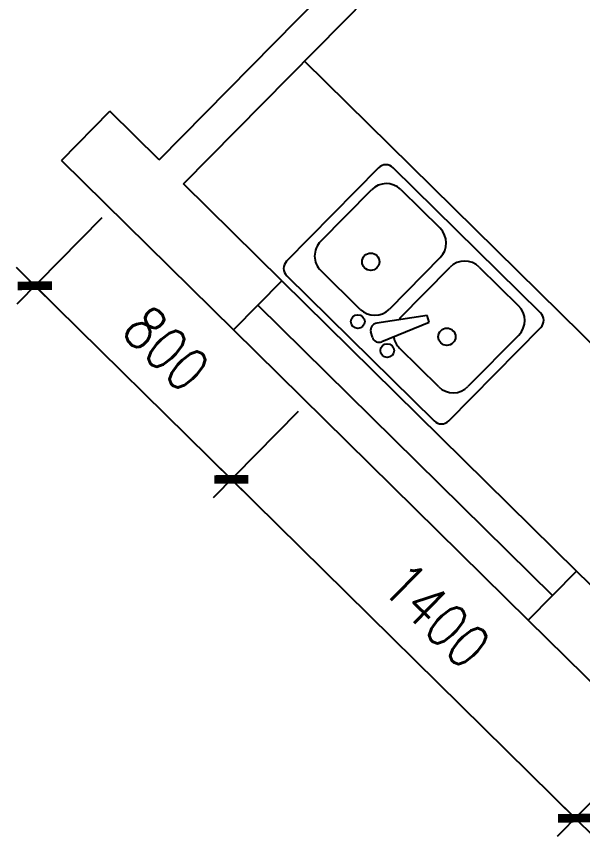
# Model space of a CAD drawing. Extents: x -357449 to -117302, y 127569 to 244935.
# Drawn here: x -267577 to -264293, y 177317 to 182075 of the extents above; entities that cross this region are included whole.
import ezdxf

# ---------------------------------------------------------------- set-up
doc = ezdxf.new("R2010")
doc.units = 0
doc.header["$MEASUREMENT"] = 0
doc.layers.get('0').update_dxf_attribs({"linetype": 'CONTINUOUS'})
doc.layers.get('DEFPOINTS').update_dxf_attribs({"linetype": 'CONTINUOUS'})
for name, color, linetype in [('1', 8, 'CONTINUOUS'), ('COLUMN', 4, 'CONTINUOUS'), ('WALL', 1, 'CONTINUOUS'), ('WINDOWS', 4, 'CONTINUOUS')]:
    doc.layers.add(name, color=color, linetype=linetype)
doc.styles.add('DIM_FONT', font='SIMPLEX.shx', dxfattribs={"width": 0.8})
doc.dimstyles.get("Standard").update_dxf_attribs({"dimtxt": 375, "dimasz": 1, "dimexe": 150, "dimexo": 0, "dimgap": 200, "dimtad": 1, "dimdec": 0, "dimzin": 0, "dimdsep": 46, "dimtxsty": 'DIM_FONT', "dimblk1": '_DIMX', "dimblk2": '_DIMX', "dimsah": 1, "dimcen": 200, "dimclrd": 256, "dimclre": 256, "dimclrt": 4, "dimadec": 0, "dimazin": 0, "dimtfac": 1, "dimtdec": 0, "dimtix": 1, "dimtmove": 2, "dimatfit": 3, "dimldrblk": '_DIMX', "dimfxl": 0, "dimtolj": 1, "dimtzin": 0, "dimarcsym": 0})

# ---------------------------------------------------------------- blocks, each defined once
blk = doc.blocks.new('A$C54757736')
for p, q in [((630, 440), (30, 440)), ((0, 410), (0, 30)), ((660, 30), (660, 410)), ((299.3, 382.4), (241.3, 246.4)), ((328, 392.7), (342, 384.6)), ((90, 360), (250, 360)), ((410, 360), (570, 360)), ((258.7, 236.4), (347.4, 354.6)), ((30, 90), (30, 300)), ((310, 299.2), (310, 90)), ((350, 90), (350, 300)), ((630, 300), (630, 90)), ((241.3, 246.4), (258.7, 236.4)), ((250, 30), (90, 30)), ((570, 30), (410, 30)), ((30, 0), (630, 0))]:
    blk.add_line(p, q)
for centre, radius in [((270, 390), 20), ((390, 390), 20), ((175, 240), 25), ((485, 240), 25)]:
    blk.add_circle(centre, radius)
for centre, radius, start, end in [((30, 410), 30, 90, 180), ((630, 410), 30, 360, 90), ((318, 375.4), 20, 60, 159.4623), ((332, 367.3), 20, 320.5377, 60), ((90, 300), 60, 90, 180), ((250, 300), 60, 56.607, 90), ((410, 300), 60, 90, 180), ((570, 300), 60, 360, 90), ((90, 90), 60, 180, 270), ((250, 90), 60, 270, 360), ((410, 90), 60, 180, 270), ((570, 90), 60, 270, 360), ((30, 30), 30, 180, 270), ((630, 30), 30, 270, 360)]:
    blk.add_arc(centre, radius, start, end)
blk = doc.blocks.new('_DIMX')
blk.add_line((-150, 0), (150, 0))
at = {"const_width": 50}
blk.add_lwpolyline([(-70, -70), (70, 70)], dxfattribs=at)
blk = doc.blocks.new('*D429')
at = {"linetype": 'ByBlock'}
for p, q in [((-291385.8, 127612.4), (-291879.6, 127111.3)), ((-291773.6, 127217.4), (-289780.6, 125253.5)), ((-289391.4, 125647), (-289885.2, 125146))]:
    blk.add_line(p, q, dxfattribs=at)
at = {"layer": 'DEFPOINTS', "color": 0, "linetype": 'ByBlock'}
for p in [(-291385.8, 127612.4), (-289391.4, 125647), (-289779.9, 125252.8)]:
    blk.add_point(p, dxfattribs=at)
at = {"linetype": 'ByBlock'}
for p, rotation in [((-291774.3, 127218.1), 135.4212849032881), ((-289779.9, 125252.8), 315.4212849032882)]:
    blk.add_blockref('_DIMX', p, dxfattribs=dict(at, rotation=rotation))
at = {"color": 4, "linetype": 'ByBlock', "insert": (-290584.1, 126431.3), "char_height": 250, "attachment_point": 5, "rotation": 315.4213, "style": 'DIM_FONT'}
blk.add_mtext('\\A1;1400', dxfattribs=at)
blk = doc.blocks.new('*D430')
at = {"linetype": 'ByBlock'}
for p, q in [((-292525.5, 128735.3), (-293019.2, 128234.3)), ((-291775, 127218.8), (-292913.2, 128340.4)), ((-291385.8, 127612.4), (-291879.6, 127111.3))]:
    blk.add_line(p, q, dxfattribs=at)
at = {"layer": 'DEFPOINTS', "color": 0, "linetype": 'ByBlock'}
for p in [(-292525.5, 128735.3), (-292913.9, 128341.1), (-291385.8, 127612.4)]:
    blk.add_point(p, dxfattribs=at)
at = {"linetype": 'ByBlock'}
for p, rotation in [((-292913.9, 128341.1), 135.421284327303), ((-291774.3, 127218.1), 315.421284327303)]:
    blk.add_blockref('_DIMX', p, dxfattribs=dict(at, rotation=rotation))
at = {"color": 4, "linetype": 'ByBlock', "insert": (-292151.1, 127975.5), "char_height": 250, "attachment_point": 5, "rotation": 315.4213, "style": 'DIM_FONT'}
blk.add_mtext('\\A1;800', dxfattribs=at)

msp = doc.modelspace()

# ---------------------------------------------------------------- linework, layer by layer
at = {"layer": '1'}
msp.add_line((-263768.56, 179710.08), (-265905.42, 181815.74), dxfattribs=at)
at = {"layer": 'COLUMN'}
for p, q in [((-266037.48, 180541.94), (-264327.99, 178857.41)), ((-266177.85, 180399.49), (-264468.37, 178714.95)), ((-266318.23, 180257.03), (-264608.74, 178572.5))]:
    msp.add_line(p, q, dxfattribs=at)
at = {"layer": 'WALL'}
for p, q in [((-266749.76, 181243.83), (-262723.08, 185330.17)), ((-266607.31, 181103.45), (-262639.37, 185130.17)), ((-267315.43, 181239.67), (-267034.68, 181524.59)), ((-266749.76, 181243.83), (-267034.68, 181524.59)), ((-267315.43, 181239.67), (-266318.23, 180257.03)), ((-266037.48, 180541.94), (-266607.31, 181103.45)), ((-266037.48, 180541.94), (-266318.23, 180257.03)), ((-264327.99, 178857.41), (-264608.74, 178572.5)), ((-263758.16, 178295.9), (-264327.99, 178857.41)), ((-264608.74, 178572.5), (-263754, 177730.23))]:
    msp.add_line(p, q, dxfattribs=at)

# ---------------------------------------------------------------- block references
at = {"layer": '1', "xscale": 2, "yscale": 2, "zscale": 2, "rotation": 135.4212849}
msp.add_blockref('A$C54757736', (-264494.26, 180312.87), dxfattribs=at)

# ---------------------------------------------------------------- dimensions: what is measured, and where the dimension line sits
at = {"layer": 'WINDOWS'}
for p2, distance, picture, middle in [((-267081.94, 180906.73), 553.48, '*D430', (-266707.59, 180146.88)), ((-263947.88, 177818.42), -553.48, '*D429', (-265140.56, 178602.73))]:
    dim = msp.add_aligned_dim(p1=(-265942.32, 179783.74), p2=p2, distance=distance, dimstyle='Standard', override={"dimtxt": 250, "dimgap": 150, "dimlfac": 0.5, "dimblk": '_DIMX'}, dxfattribs=at)
    dim.commit()
    dim.dimension.update_dxf_attribs({"geometry": picture, "text_midpoint": middle, "insert": (25443.52, 52171.39)})

doc.saveas('drawing.dxf')
